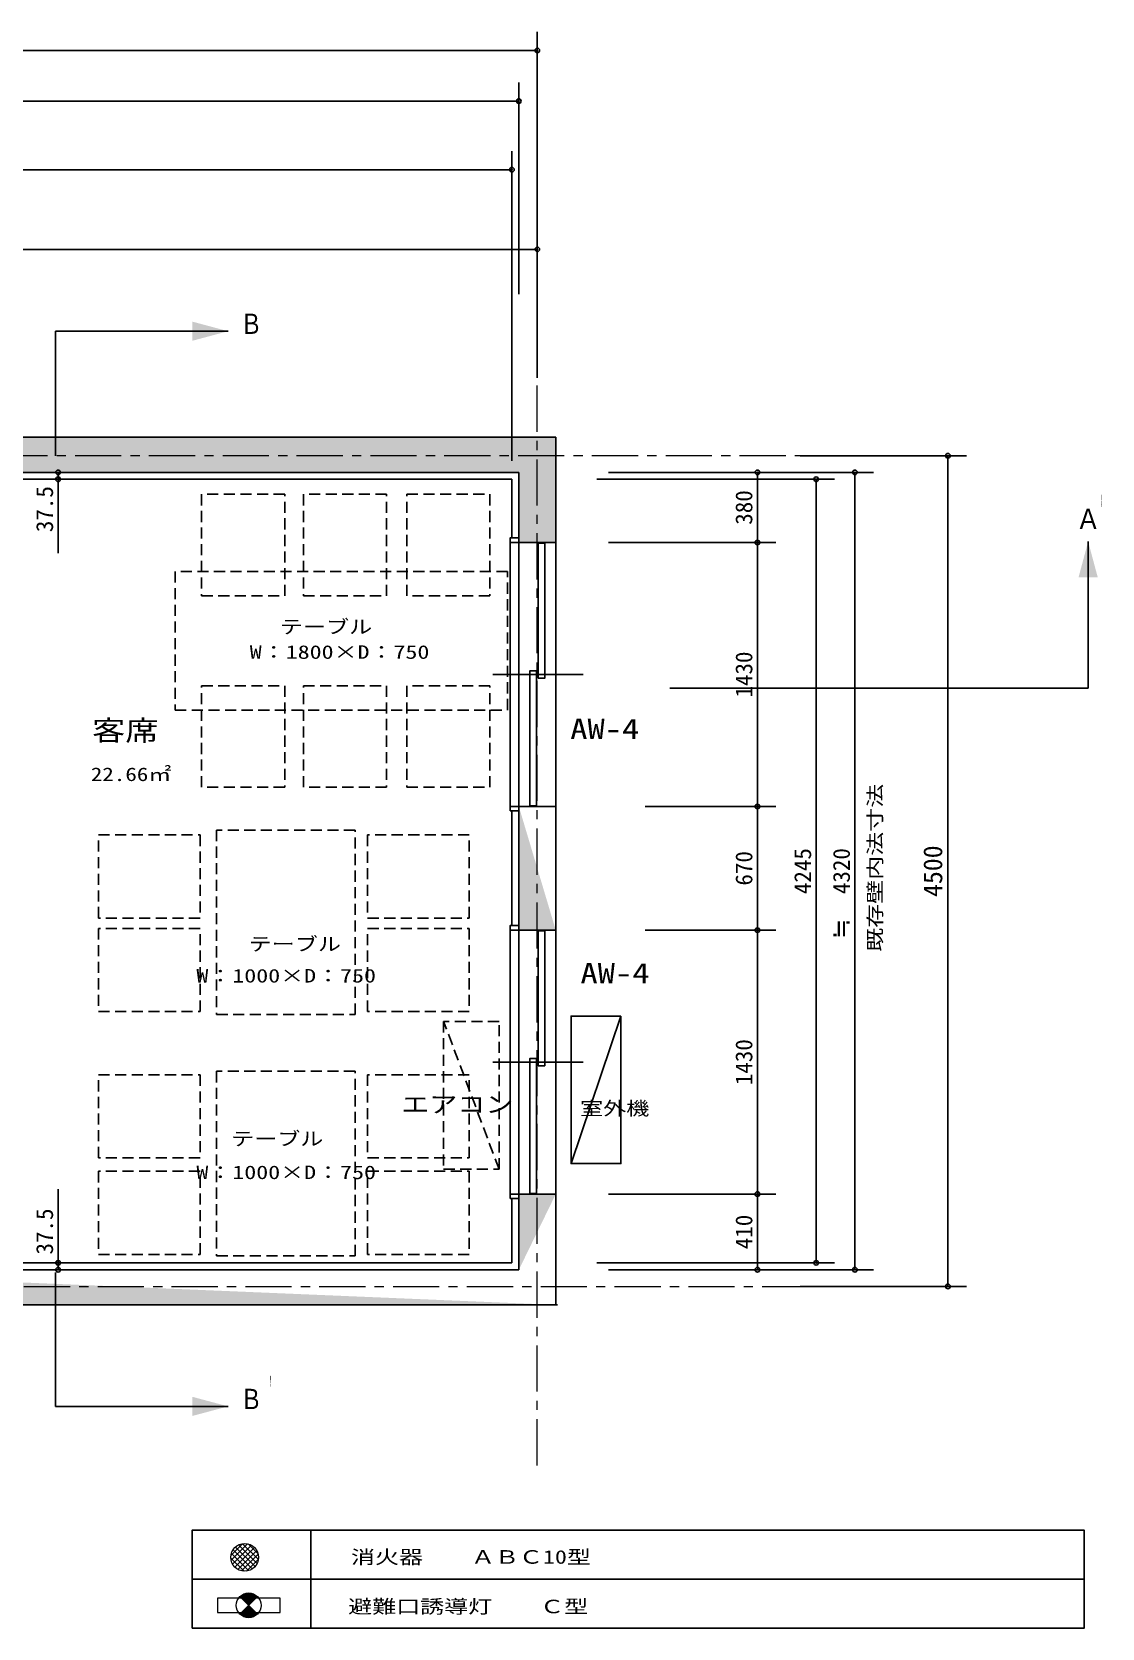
# Model space of a CAD drawing. Units: millimetres at full size, sheet at 1:50. Extents: x -32850 to 20320, y -7438 to 6543.
# Drawn here: x 3761 to 9559, y -2379 to 6268 of the extents above; entities that cross this region are included whole.
import ezdxf
from ezdxf.enums import TextEntityAlignment as Align

# ---------------------------------------------------------------- set-up
doc = ezdxf.new("R2010")
doc.units = ezdxf.units.MM
doc.header["$LTSCALE"] = 50
doc.header["$PDMODE"] = 32
doc.header["$PDSIZE"] = 25
doc.linetypes.add('CHAIN1', pattern=[8, 5, -1, 1, -1])
doc.linetypes.add('DASHED1', pattern=[1.8, 1.2, -0.6])
doc.layers.add('0-0_0', color=7, linetype='Continuous')
doc.layers.add('0-8_8', color=6, linetype='CHAIN1', lineweight=9)
doc.layers.add('1-2_18', color=1, linetype='Continuous', lineweight=9)
doc.styles.add('ＭＳ ゴシック', font='')
doc.styles.get('ＭＳ ゴシック').set_extended_font_data('MS Gothic')

msp = doc.modelspace()

# ---------------------------------------------------------------- hatches: boundary and pattern name
at = {"layer": '1-2_18'}
for points in [[(4982.63, -2208.25, 0.41421), (4887.86, -2208.25), (4935.24, -2255.64)], [(4887.86, -2303.03, 0.41421), (4982.63, -2303.03), (4935.24, -2255.64)]]:
    msp.add_hatch(color=256, dxfattribs=at).paths.add_polyline_path(points)

# ---------------------------------------------------------------- linework, layer by layer
at = {"layer": '0-0_0'}
for p, q in [((6499.01, 4468.96), (6499.01, 6268.41)), ((-3040.99, 6168.41), (6499.01, 6168.41)), ((6399.01, 4847.96), (6399.01, 5993.99)), ((-2940.99, 5893.99), (6399.01, 5893.99)), ((6361.51, 3944.8), (6361.51, 5622.04)), ((6361.51, 5522.04), (-2903.49, 5522.04)), ((6499.01, 4394.76), (6499.01, 5190.51)), ((738.01, 5090.51), (6499.01, 5090.51)), ((4823.66, 4647.03), (3887.75, 4647.03)), ((3887.75, 4647.03), (3887.75, 3972.3)), ((-4040.99, 4072.3), (6599.01, 4072.3)), ((6599.01, -627.7), (6599.01, 4072.3)), ((7923.83, 3972.3), (8823.8, 3972.3)), ((8723.8, 3972.3), (8723.8, -527.7)), ((6399.01, 3882.3), (-2940.99, 3882.3)), ((-2903.49, 3844.8), (6361.51, 3844.8)), ((3902.75, 3444.8), (3902.75, 3882.3)), ((6361.51, 3527.3), (6361.51, 3844.8)), ((6399.01, -437.7), (6399.01, 3882.3)), ((6822.33, 3844.8), (8109.98, 3844.8)), ((6884.12, 3882.3), (8319.94, 3882.3)), ((6884.12, 3882.3), (7791.5, 3882.3)), ((7691.5, 3882.3), (7691.5, 3502.3)), ((8009.98, 3844.8), (8009.98, -400.2)), ((8219.94, 3882.3), (8219.94, -437.7)), ((6351.51, 2072.87), (6351.51, 3502.3)), ((6399.01, 3502.3), (6599.01, 3502.3)), ((6884.12, 3502.3), (7791.5, 3502.3)), ((7084.12, 3502.3), (7791.5, 3502.3)), ((7691.5, 2072.3), (7691.5, 3502.3)), ((9483.49, 2713.97), (9483.49, 3507.67)), ((6258.36, 2787.3), (6747.36, 2787.3)), ((7217.59, 2713.97), (9483.49, 2713.97)), ((6361.51, 1427.3), (6361.51, 2047.87)), ((6399.01, 2072.3), (6599.01, 2072.3)), ((7084.12, 2072.3), (7791.5, 2072.3)), ((7084.12, 2072.3), (7791.5, 2072.3)), ((7691.5, 2072.3), (7691.5, 1402.3)), ((6351.51, -27.41), (6351.51, 1402.3)), ((6599.01, 1402.3), (6399.01, 1402.3)), ((7084.12, 1402.3), (7791.5, 1402.3)), ((7084.12, 1402.3), (7791.5, 1402.3)), ((7691.5, 1402.3), (7691.5, -27.7)), ((6952.15, 936.73), (6682.15, 137.2)), ((6258.36, 687.3), (6747.36, 687.3)), ((3902.75, -0.2), (3902.75, -437.7)), ((6361.51, -400.2), (6361.51, -52.41)), ((6399.01, -27.7), (6599.01, -27.7)), ((6884.12, -27.7), (7791.5, -27.7)), ((7084.12, -27.7), (7791.5, -27.7)), ((7691.5, -27.7), (7691.5, -437.7)), ((2394.01, -400.2), (6361.51, -400.2)), ((6822.33, -400.2), (8109.98, -400.2)), ((-2940.99, -437.7), (6399.01, -437.7)), ((3887.75, -452.7), (3887.75, -1177.76)), ((6884.12, -437.7), (8319.94, -437.7)), ((6884.12, -437.7), (7791.5, -437.7)), ((7923.83, -527.7), (8823.8, -527.7)), ((-3140.99, -627.7), (6608.27, -627.7)), ((3887.75, -1177.76), (4823.66, -1177.76)), ((5272.48, -1848.98), (5272.48, -2378.79)), ((4628.77, -2113.88), (9462.34, -2113.88))]:
    msp.add_line(p, q, dxfattribs=at)
at = {"layer": '0-0_0', "linetype": 'DASHED1'}
msp.add_line((6291.64, 107.65), (5991.64, 907.65), dxfattribs=at)
for points in [[(5130.44, 3213.32), (5130.44, 3763.32), (4680.44, 3763.32), (4680.44, 3213.32)], [(5682.42, 3213.32), (5682.42, 3763.32), (5232.42, 3763.32), (5232.42, 3213.32)], [(5792, 3213.32), (5792, 3763.32), (6242, 3763.32), (6242, 3213.32)], [(4537.21, 2594.8), (6337.21, 2594.8), (6337.21, 3344.8), (4537.21, 3344.8)], [(5130.44, 2726.27), (5130.44, 2176.27), (4680.44, 2176.27), (4680.44, 2726.27)], [(5682.42, 2726.27), (5682.42, 2176.27), (5232.42, 2176.27), (5232.42, 2726.27)], [(5792, 2726.27), (5792, 2176.27), (6242, 2176.27), (6242, 2726.27)], [(4671.7, 1467.8), (4121.7, 1467.8), (4121.7, 1917.8), (4671.7, 1917.8)], [(4761.51, 944.8), (5511.51, 944.8), (5511.51, 1944.8), (4761.51, 1944.8)], [(5579.84, 1467.8), (6129.84, 1467.8), (6129.84, 1917.8), (5579.84, 1917.8)], [(4671.7, 1411.34), (4121.7, 1411.34), (4121.7, 961.34), (4671.7, 961.34)], [(5579.84, 1411.34), (6129.84, 1411.34), (6129.84, 961.34), (5579.84, 961.34)], [(6291.64, 107.65), (6291.64, 907.65), (5991.64, 907.65), (5991.64, 107.65)], [(4671.7, 168.69), (4121.7, 168.69), (4121.7, 618.69), (4671.7, 618.69)], [(4761.51, -362.48), (5511.51, -362.48), (5511.51, 637.52), (4761.51, 637.52)], [(5579.84, 168.69), (6129.84, 168.69), (6129.84, 618.69), (5579.84, 618.69)], [(4671.7, 95.89), (4121.7, 95.89), (4121.7, -354.11), (4671.7, -354.11)], [(5579.84, 95.89), (6129.84, 95.89), (6129.84, -354.11), (5579.84, -354.11)]]:
    msp.add_lwpolyline(points, close=True, dxfattribs=at)
at = {"layer": '0-0_0'}
for points in [[(6351.51, 3502.3), (6399.01, 3502.3), (6399.01, 3527.3), (6351.51, 3527.3)], [(6504.01, 2767.3), (6539.01, 2767.3), (6539.01, 3498.4), (6504.01, 3498.4)], [(6459.01, 2075.83), (6494.01, 2075.83), (6494.01, 2807.3), (6459.01, 2807.3)], [(6351.51, 2047.87), (6399.01, 2047.87), (6399.01, 2072.87), (6351.51, 2072.87)], [(6351.51, 1402.3), (6399.01, 1402.3), (6399.01, 1427.3), (6351.51, 1427.3)], [(6504.01, 667.3), (6539.01, 667.3), (6539.01, 1398.4), (6504.01, 1398.4)], [(6952.15, 936.73), (6682.15, 936.73), (6682.15, 137.2), (6952.15, 137.2)], [(6459.01, -24.17), (6494.01, -24.17), (6494.01, 707.3), (6459.01, 707.3)], [(6351.51, -52.41), (6399.01, -52.41), (6399.01, -27.41), (6351.51, -27.41)], [(4628.77, -2378.79), (9462.34, -2378.79), (9462.34, -1848.98), (4628.77, -1848.98)]]:
    msp.add_lwpolyline(points, close=True, dxfattribs=at)
for p in [(6499.01, 6168.41), (6399.01, 5893.99), (6361.51, 5522.04), (6499.01, 5090.51), (8723.8, 3972.3), (3902.75, 3882.3), (7691.5, 3882.3), (8219.94, 3882.3), (3902.75, 3844.8), (8009.98, 3844.8), (7691.5, 3502.3), (7691.5, 2072.3), (7691.5, 2072.3), (7691.5, 1402.3), (7691.5, 1402.3), (7691.5, -27.7), (7691.5, -27.7), (3902.75, -400.2), (3902.75, -437.7), (7691.5, -437.7), (8009.98, -400.2), (8219.94, -437.7), (8723.8, -527.7)]:
    msp.add_point(p, dxfattribs=at)
for points in [[(4630.48, 4595.26), (4630.48, 4698.79), (4823.66, 4647.03)], [(6599.01, 4072.3), (-3140.99, 4072.3), (6399.01, 3882.3), (-2940.99, 3882.3)], [(6399.01, 3882.3), (6399.01, 3502.3), (6599.01, 4072.3), (6599.01, 3502.3)], [(9431.73, 3314.49), (9483.49, 3507.67), (9535.26, 3314.49)], [(6399.01, 2072.3), (6599.01, 1402.3), (6399.01, 1402.3)], [(6399.01, -437.7), (6599.01, -27.7), (6399.01, -27.7)], [(2070.03, -437.7), (6599.01, -627.7), (2070.03, -627.7)], [(4630.48, -1229.52), (4630.48, -1125.99), (4823.66, -1177.76)]]:
    msp.add_solid(points, dxfattribs=at)
at = {"layer": '0-8_8'}
for p, q in [((6499.01, -1497.26), (6499.01, 4661.59)), ((8645.02, 3972.3), (-6000, 3972.3)), ((-6282.49, -527.7), (8723.8, -527.7))]:
    msp.add_line(p, q, dxfattribs=at)
at = {"layer": '1-2_18'}
for p, q in [((4839.61, -1984.13), (4902.23, -1921.51)), ((4840.44, -2011.59), (4929.69, -1922.35)), ((4935.14, -2067.51), (4841.85, -1974.22)), ((4848.2, -2032.12), (4950.21, -1930.1)), ((4954.5, -2058.58), (4850.78, -1954.86)), ((4860.32, -2048.28), (4966.38, -1942.22)), ((4969.72, -2045.52), (4863.83, -1939.63)), ((4876.28, -2060.61), (4978.71, -1958.18)), ((4981.09, -2028.6), (4880.75, -1928.27)), ((4896.54, -2068.63), (4986.73, -1978.44)), ((4987.85, -2007.08), (4902.28, -1921.51)), ((4986.49, -1977.43), (4931.92, -1922.87)), ((4909.88, -2070.53), (4838.83, -1999.48)), ((4923.46, -2069.99), (4988.09, -2005.36)), ((4982.63, -2208.25), (4887.86, -2303.03)), ((4982.63, -2303.03), (4887.86, -2208.25))]:
    msp.add_line(p, q, dxfattribs=at)
msp.add_lwpolyline([(4765.45, -2216.51), (4765.45, -2294.77), (5105.03, -2294.77), (5105.03, -2216.51)], close=True, dxfattribs=at)
for centre, radius in [((4913.73, -1995.63), 75), ((4935.24, -2255.64), 67.02)]:
    msp.add_circle(centre, radius, dxfattribs=at)

# ---------------------------------------------------------------- texts
at = {"layer": '0-0_0', "style": 'ＭＳ ゴシック'}
for s, height, width, p in [('Ｂ', 110, 0.8, (4889.03, 4599.06)), ('，', 146.6, 0.1, (9552.36, 3670.2)), ('Ａ', 110, 0.9, (9416.49, 3542.18)), ('テーブル', 73.31, 1.25, (5104.37, 2987.2)), ('W：1800×D：750', 73.31, 1.3, (4941.08, 2850.22)), ('客席', 110, 1.2, (4086.84, 2395.92)), ('AW-4', 110, 1.25, (6677.35, 2404.93)), ('22.66㎡', 73.31, 1.25, (4079.88, 2187.98)), ('テーブル', 73.31, 1.25, (4935.3, 1268.64)), ('AW-4', 110, 1.25, (6732.77, 1081.55)), ('W：1000×D：750', 73.31, 1.3, (4651.79, 1096.56)), ('エアコン', 89.08, 1.25, (5761.85, 387.19)), ('室外機', 73.31, 1.25, (6731.01, 378.12)), ('テーブル', 73.31, 1.25, (4840.01, 213.71)), ('W：1000×D：750', 73.31, 1.3, (4651.79, 31.6)), ('，', 146.6, 0.1, (5049.08, -1099.25)), ('Ｂ', 110, 0.8, (4889.03, -1225.73)), ('消火器\u3000\u3000ＡＢＣ10型', 73.31, 1.3, (5489.71, -2052.13))]:
    msp.add_text(s, height=height, dxfattribs=dict(at, width=width)).set_placement(p, align=Align.BOTTOM_LEFT)
for s, height, p in [('37.5', 91.64, (3902.75, 3558.51)), ('380', 91.64, (7691.5, 3598.55)), ('1430', 91.64, (7691.5, 2662.3)), ('670', 91.64, (7691.5, 1643.55)), ('4245', 91.64, (8009.98, 1597.3)), ('4320', 91.64, (8219.94, 1597.3)), ('4500', 102.6, (8723.8, 1582.11)), ('1430', 91.64, (7691.5, 562.3)), ('37.5', 91.64, (3902.75, -354.99)), ('410', 91.64, (7691.5, -326.45))]:
    msp.add_text(s, height=height, rotation=90, dxfattribs=at).set_placement(p, align=Align.BOTTOM_LEFT)
for s, height, width, p in [('既存壁内法寸法', 73.31, 1.3, (8387.5, 1284.99)), ('≒', 102.6, 0.95, (8221.88, 1355.62))]:
    msp.add_text(s, height=height, rotation=90, dxfattribs=dict(at, width=width)).set_placement(p, align=Align.BOTTOM_LEFT)
at = {"layer": '1-2_18', "style": 'ＭＳ ゴシック', "width": 1.3}
msp.add_text('避難口誘導灯\u3000\u3000Ｃ型', height=73.31, dxfattribs=at).set_placement((5474.46, -2320.55), align=Align.BOTTOM_LEFT)

doc.saveas('drawing.dxf')
